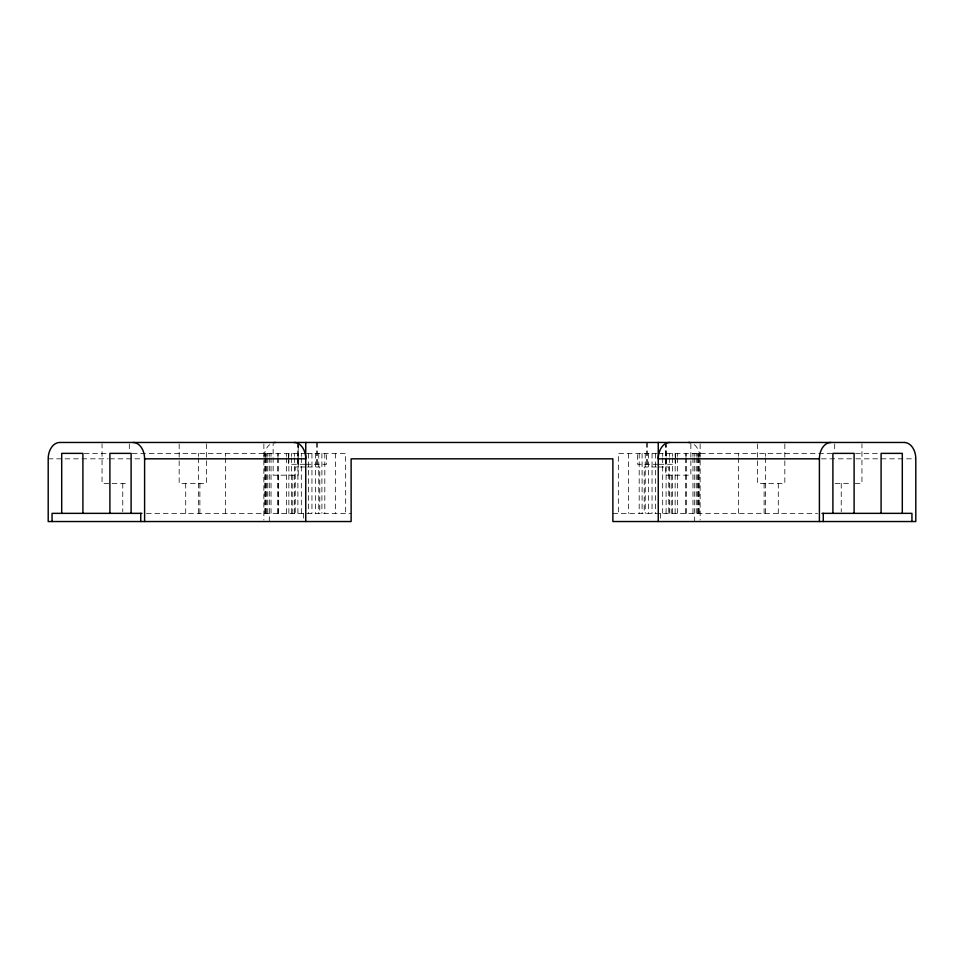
<?xml version="1.0" encoding="UTF-8"?>
<svg xmlns="http://www.w3.org/2000/svg" width="964" height="964" viewBox="0 0 964 964"><rect width="100%" height="100%" fill="white"/><g stroke="black" fill="none" stroke-linecap="round" stroke-linejoin="round"><path stroke-width="0.72" stroke-dasharray="4.82 3.62" d="M84.23 453.369L108.438 453.369M132.309 453.369L305.66 453.369M306.6 453.369L345.666 453.369L345.666 513.354M657.4 453.369L618.334 453.369L618.334 513.354M658.34 453.369L831.691 453.369M855.562 453.369L879.771 453.369M48.2 458.828L108.113 458.828M109.607 458.828L142.552 458.828M821.449 458.828L854.393 458.828M855.887 458.828L915.8 458.828M304.889 464.274L288.477 464.274L288.477 460.19M305.974 464.274L326.519 464.274L326.519 453.369M658.026 464.274L637.481 464.274L637.481 453.369M659.111 464.274L675.523 464.274L675.523 460.19M305.166 466.998L295.225 466.998L295.225 513.354M307.492 466.998L319.771 466.998L319.771 513.354M656.508 466.998L644.229 466.998L644.229 513.354M658.834 466.998L668.775 466.998L668.775 513.354M108.86 483.362L102.051 483.362L102.051 443.922M112.137 483.362L128.851 483.362M835.149 483.362L851.863 483.362M855.14 483.362L861.949 483.362L861.949 443.922M146.456 513.354L351.125 513.354M612.875 513.354L817.544 513.354M841.235 483.362L841.235 511.86M834.691 443.922L834.691 451.224M784.829 443.922L784.829 483.362L757.571 483.362L757.571 443.922M778.285 483.362L778.285 513.354M765.416 453.369L765.416 456.37M765.416 457.864L765.416 513.354M764.115 483.362L764.115 513.354M738.424 453.369L738.424 456.37M738.424 457.864L738.424 513.354M700.129 443.946L700.129 457.334M700.129 460.322L700.129 520.042M699.033 453.369L699.033 456.37M699.033 457.864L699.033 513.354M698.864 453.369L698.864 456.37M698.864 457.864L698.864 513.354M698.334 453.369L698.334 456.37M698.334 457.864L698.334 513.354M697.466 453.369L697.466 456.37M697.466 457.864L697.466 513.354M696.261 453.369L696.261 456.37M696.261 457.864L696.261 513.354M694.755 453.369L694.755 456.37M694.755 457.864L694.67 521.536M692.971 453.369L692.971 456.37M692.971 457.864L692.971 513.354M690.863 443.946L690.863 475.18L665.775 475.18L665.775 445.44M686.501 453.369L686.501 456.37M686.501 457.864L686.501 513.354M685.524 453.369L685.524 456.37M685.524 457.864L685.524 513.354M677.572 453.369L677.572 456.37M677.572 457.864L677.572 513.354M675.523 453.369L675.523 458.828M675.137 453.369L675.137 456.37M675.137 457.864L675.137 513.354M672.378 453.369L672.378 456.37M672.378 457.864L672.378 513.354M671.221 475.18L671.221 513.354M669.341 453.369L669.341 456.37M669.341 457.864L669.341 513.354M666.594 442.464L666.594 464.274M666.1 453.369L666.1 456.37M666.1 457.864L666.1 513.354M665.497 442.464L665.497 466.998M662.678 453.369L662.678 456.37M662.678 457.864L662.678 513.354M660.521 513.354L660.521 518.813M655.592 453.369L655.592 513.354M652.05 453.369L652.05 513.354M648.579 453.369L648.579 513.354M647.507 442.464L647.507 466.998M646.41 442.464L646.41 464.274M645.241 453.369L645.241 513.354M642.096 453.369L642.096 513.354M639.192 453.369L639.192 513.354M628.456 453.369L628.456 513.354M335.544 453.369L335.544 513.354M324.808 453.369L324.808 513.354M321.904 453.369L321.904 513.354M318.759 453.369L318.759 513.354M317.59 442.464L317.59 464.274M316.493 442.464L316.493 466.998M315.421 453.369L315.421 513.354M311.95 453.369L311.95 513.354M308.408 453.369L308.408 513.354M303.479 513.354L303.479 518.813M301.322 453.369L301.322 456.37M301.322 457.864L301.322 513.354M298.503 442.464L298.503 466.998M298.225 445.44L298.225 475.18L273.137 475.18L273.137 443.946M297.9 453.369L297.9 456.37M297.9 457.864L297.9 513.354M297.406 442.464L297.406 464.274M294.659 453.369L294.659 456.37M294.659 457.864L294.659 513.354M292.779 475.18L292.779 513.354M291.622 453.369L291.622 456.37M291.622 457.864L291.622 513.354M288.863 453.369L288.863 456.37M288.863 457.864L288.863 513.354M288.477 453.369L288.477 458.828M286.428 453.369L286.428 456.37M286.428 457.864L286.428 513.354M278.596 475.18L278.596 513.354M278.476 453.369L278.476 456.37M278.476 457.864L278.476 513.354M277.499 453.369L277.499 456.37M277.499 457.864L277.499 513.354M271.029 453.369L271.029 456.37M271.029 457.864L271.029 513.354M269.33 521.536L269.245 457.864M269.245 453.369L269.245 456.37M267.739 453.369L267.739 456.37M267.739 457.864L267.739 513.354M266.534 453.369L266.534 456.37M266.534 457.864L266.534 513.354M265.666 453.369L265.666 456.37M265.666 457.864L265.666 513.354M265.136 453.369L265.136 456.37M265.136 457.864L265.136 513.354M264.967 453.369L264.967 456.37M264.967 457.864L264.967 513.354M263.871 443.946L263.871 457.334M263.871 460.322L263.871 520.042M225.576 453.369L225.576 456.37M225.576 457.864L225.576 513.354M206.429 443.922L206.429 483.362L179.171 483.362L179.171 443.922M199.885 483.362L199.885 513.354M198.584 453.369L198.584 456.37M198.584 457.864L198.584 513.354M185.715 483.362L185.715 513.354M129.309 443.922L129.309 451.224M122.765 483.362L122.765 511.86M264.052 455.984A16.364 11.568 -90 0 1 269.655 444.657M694.345 444.657A16.364 11.568 -90 0 1 699.948 455.984"/><path stroke-width="1.45" d="M133.032 442.464A16.364 11.568 90 0 1 144.6 458.828L305.745 458.828A16.364 11.568 90 0 0 294.177 442.464M830.968 442.464A16.364 11.568 -90 0 0 819.4 458.828L658.255 458.828A16.364 11.568 -90 0 1 669.823 442.464M141.961 513.354L52.056 513.354L52.056 521.536M822.039 513.354L911.944 513.354L911.944 521.536M902.304 513.354L902.304 453.369L881.096 453.369L881.096 513.354M854.104 513.354L854.104 453.369L832.896 453.369L832.896 513.354M823.256 513.354L823.256 521.536M819.4 458.828L819.4 521.536M658.255 442.464L658.255 521.536M305.745 442.464L305.745 521.536M144.6 458.828L144.6 521.536M140.744 513.354L140.744 521.536M131.104 513.354L131.104 453.369L109.896 453.369L109.896 513.354M82.904 513.354L82.904 453.369L61.696 453.369L61.696 513.354M273.427 442.717A16.364 11.568 -90 0 1 275.439 442.464M688.561 442.464A16.364 11.568 -90 0 1 690.573 442.717M904.232 442.464L59.768 442.464A16.364 11.568 90 0 0 48.2 458.828L48.2 521.536L351.125 521.536L351.125 458.828L612.875 458.828L612.875 521.536L915.8 521.536L915.8 458.828A16.364 11.568 -90 0 0 904.232 442.464"/></g></svg>
